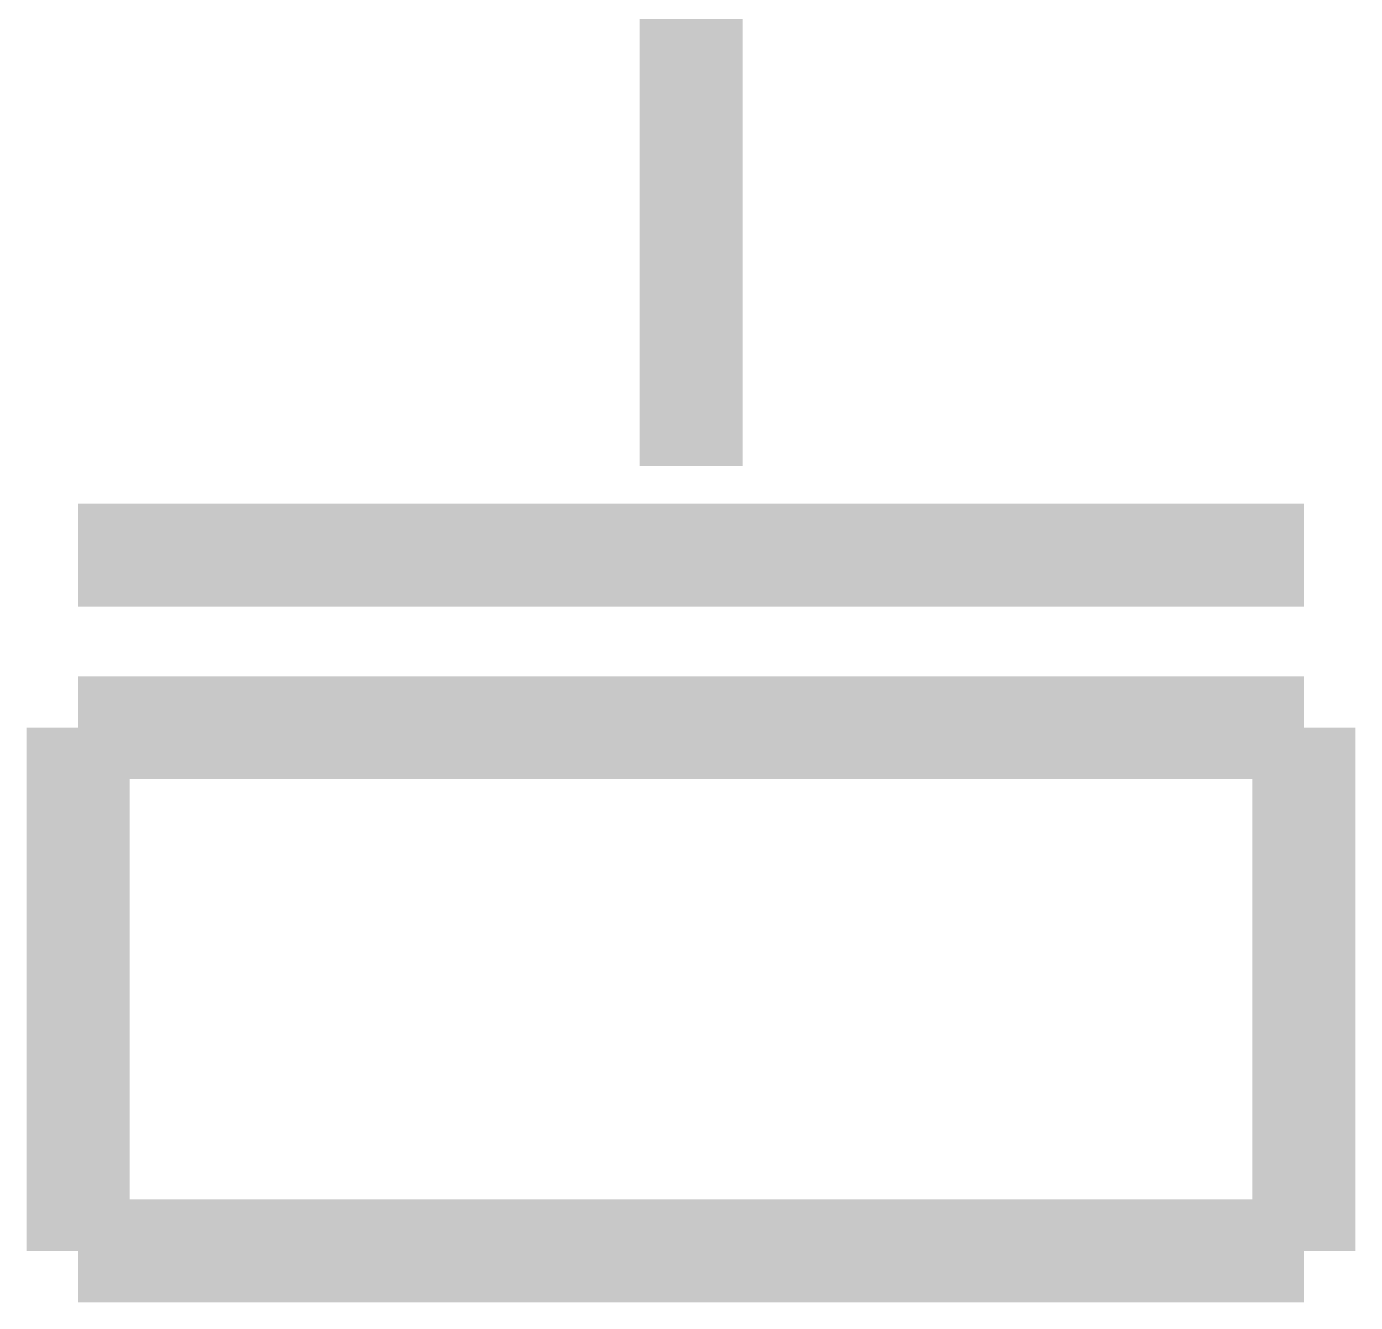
# Model space of a CAD drawing. Header units: millimetres. Extents: x 0 to 11.5, y 0 to 7.6.
# Drawn here: x 4.2241 to 4.3764, y 2.4645 to 2.6107 of the extents above; entities that cross this region are included whole.
import ezdxf

# ---------------------------------------------------------------- set-up
doc = ezdxf.new("R2010")
doc.units = ezdxf.units.MM
doc.header["$MEASUREMENT"] = 0
doc.layers.add('Sheet', color=255, linetype='Continuous')

msp = doc.modelspace()

# ---------------------------------------------------------------- linework, layer by layer
at = {"layer": 'Sheet', "const_width": 0.0118}
for points in [[(4.30023, 2.60057), (4.30023, 2.70007)], [(4.30023, 2.60057), (4.30023, 2.56037)], [(4.22999, 2.55014), (4.37046, 2.55014)], [(4.25999, 2.55014), (4.34046, 2.55014)], [(4.22999, 2.47041), (4.22999, 2.53038)], [(4.22999, 2.53038), (4.37046, 2.53038)], [(4.22999, 2.47041), (4.22999, 2.53038)], [(4.22999, 2.53038), (4.37046, 2.53038)], [(4.37046, 2.53038), (4.37046, 2.47041)], [(4.37046, 2.53038), (4.37046, 2.47041)], [(4.37046, 2.47041), (4.22999, 2.47041)], [(4.37046, 2.47041), (4.22999, 2.47041)]]:
    msp.add_lwpolyline(points, dxfattribs=at)

doc.saveas('drawing.dxf')
